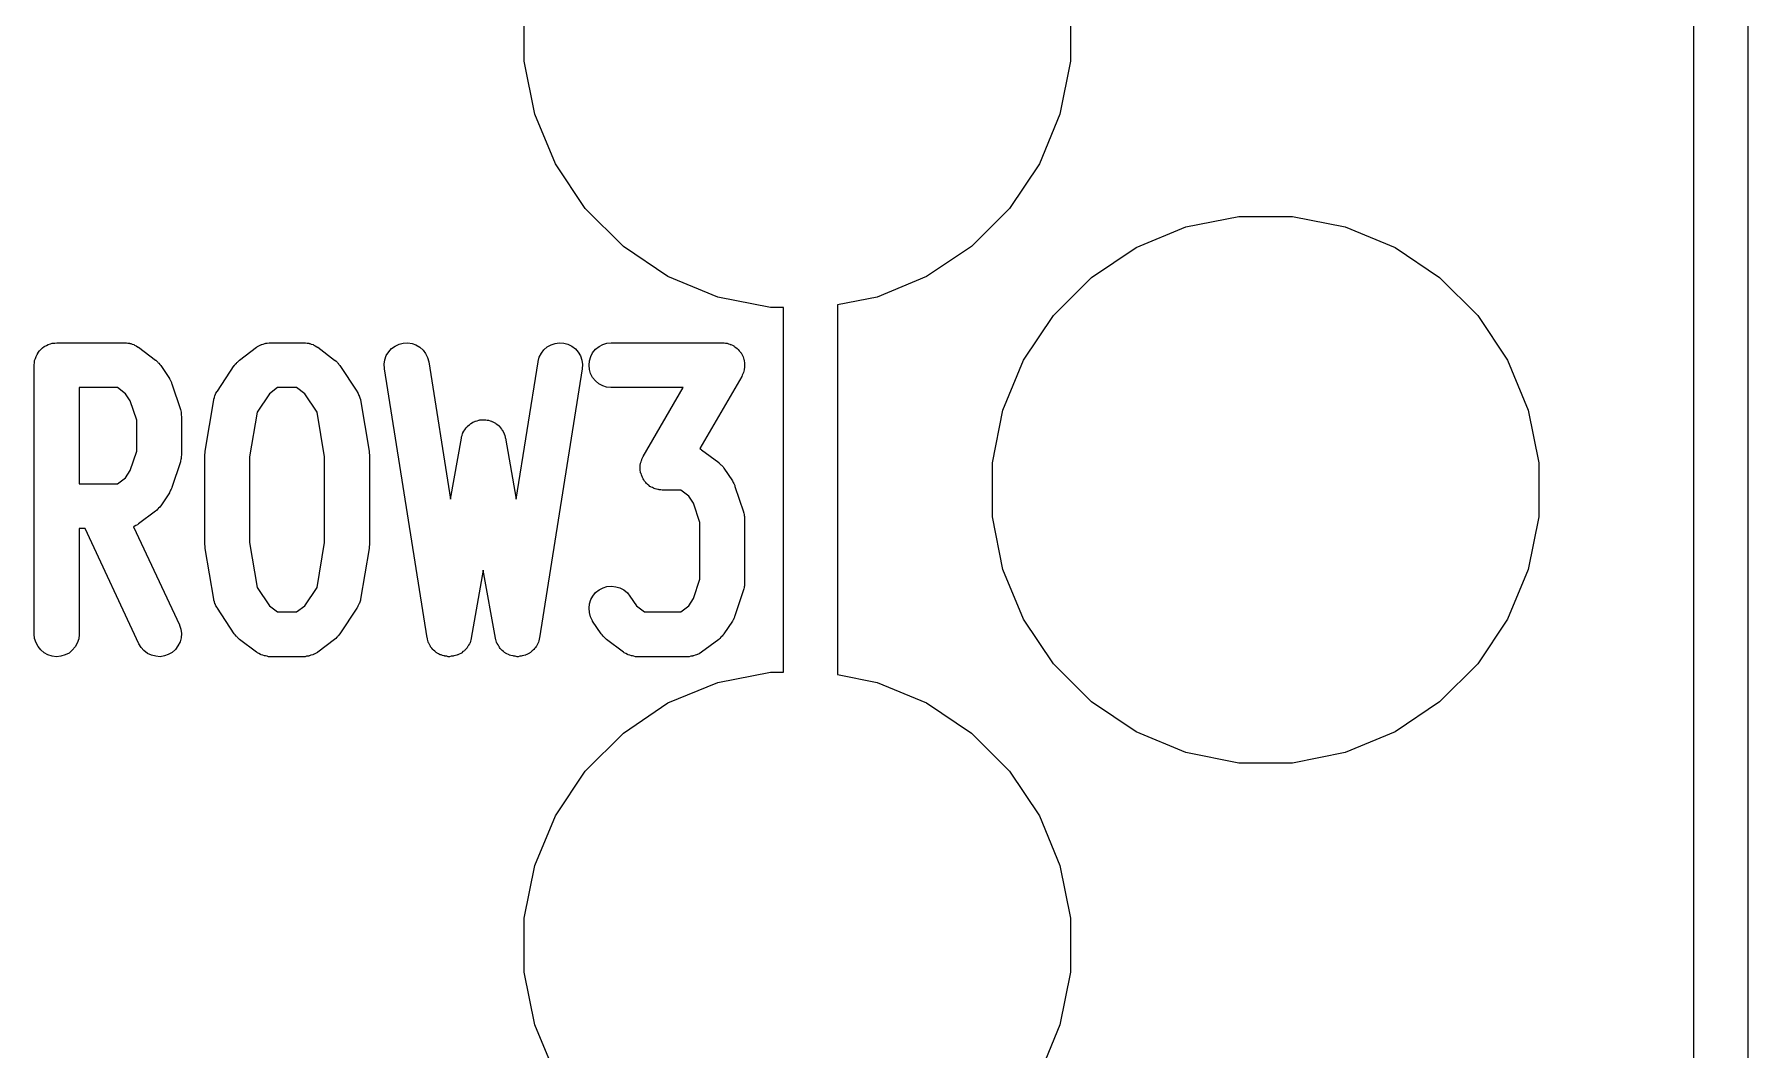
# Model space of a CAD drawing. Extents: x 85 to 230, y -161 to -76.
# Drawn here: x 222.106 to 226.887, y -101.622 to -98.79 of the extents above; entities that cross this region are included whole.
import ezdxf

# ---------------------------------------------------------------- set-up
doc = ezdxf.new("R2010")
doc.units = 0
doc.header["$MEASUREMENT"] = 0
doc.layers.add('BLACK', color=7, linetype='CONTINUOUS')

msp = doc.modelspace()

# ---------------------------------------------------------------- linework, layer by layer
at = {"layer": 'BLACK', "linetype": 'CONTINUOUS'}
for p, q in [((226.887, -75.9342), (226.887, -106.407)), ((226.737, -106.336), (226.737, -76.0055)), ((223.473, -98.8656), (223.473, -98.7155)), ((224.997, -98.7155), (224.997, -98.8656)), ((223.503, -99.0128), (223.473, -98.8656)), ((224.997, -98.8656), (224.968, -99.0128)), ((223.56, -99.1515), (223.503, -99.0128)), ((224.968, -99.0128), (224.911, -99.1515)), ((223.643, -99.2763), (223.56, -99.1515)), ((224.911, -99.1515), (224.827, -99.2763)), ((223.75, -99.3824), (223.643, -99.2763)), ((224.827, -99.2763), (224.721, -99.3824)), ((225.319, -99.3278), (225.467, -99.2985)), ((225.467, -99.2985), (225.617, -99.2985)), ((225.617, -99.2985), (225.764, -99.3278)), ((225.181, -99.3852), (225.319, -99.3278)), ((225.764, -99.3278), (225.903, -99.3852)), ((223.874, -99.4658), (223.75, -99.3824)), ((224.721, -99.3824), (224.596, -99.4658)), ((225.056, -99.4686), (225.181, -99.3852)), ((225.903, -99.3852), (226.027, -99.4686)), ((224.013, -99.5232), (223.874, -99.4658)), ((224.596, -99.4658), (224.458, -99.5232)), ((224.95, -99.5748), (225.056, -99.4686)), ((226.027, -99.4686), (226.134, -99.5748)), ((224.16, -99.5525), (224.013, -99.5232)), ((224.458, -99.5232), (224.347, -99.5453)), ((224.197, -99.5525), (224.16, -99.5525)), ((224.197, -100.569), (224.197, -99.5525)), ((224.347, -99.5453), (224.347, -100.576)), ((224.866, -99.6996), (224.95, -99.5748)), ((226.134, -99.5748), (226.217, -99.6996)), ((222.111, -99.6887), (222.114, -99.6835)), ((222.114, -99.6835), (222.117, -99.6783)), ((222.117, -99.678), (222.121, -99.6735)), ((222.117, -99.6782), (222.117, -99.678)), ((222.117, -99.6783), (222.117, -99.6782)), ((222.121, -99.6735), (222.125, -99.6689)), ((222.125, -99.6686), (222.129, -99.6649)), ((222.125, -99.6688), (222.125, -99.6686)), ((222.125, -99.6689), (222.125, -99.6688)), ((222.129, -99.6649), (222.134, -99.6612)), ((222.134, -99.661), (222.14, -99.6583)), ((222.134, -99.6611), (222.134, -99.661)), ((222.134, -99.6612), (222.134, -99.6611)), ((222.14, -99.6583), (222.145, -99.6555)), ((222.145, -99.6553), (222.151, -99.6537)), ((222.145, -99.6554), (222.145, -99.6553)), ((222.145, -99.6555), (222.145, -99.6554)), ((222.151, -99.6537), (222.156, -99.652)), ((222.156, -99.652), (222.157, -99.652)), ((222.157, -99.6519), (222.163, -99.6514)), ((222.157, -99.652), (222.157, -99.6519)), ((222.163, -99.6514), (222.169, -99.6508)), ((222.169, -99.6508), (222.359, -99.6508)), ((222.359, -99.6508), (222.36, -99.6508)), ((222.36, -99.6508), (222.361, -99.651)), ((222.361, -99.651), (222.363, -99.6509)), ((222.363, -99.6509), (222.367, -99.6516)), ((222.367, -99.6516), (222.372, -99.6522)), ((222.372, -99.6522), (222.373, -99.6526)), ((222.373, -99.6526), (222.375, -99.6528)), ((222.375, -99.6528), (222.379, -99.6544)), ((222.379, -99.6544), (222.384, -99.6558)), ((222.384, -99.6558), (222.385, -99.6565)), ((222.385, -99.6565), (222.386, -99.657)), ((222.386, -99.657), (222.39, -99.6594)), ((222.39, -99.6594), (222.394, -99.6617)), ((222.394, -99.6617), (222.395, -99.6626)), ((222.395, -99.6626), (222.397, -99.6633)), ((222.397, -99.6633), (222.444, -99.699)), ((222.679, -99.699), (222.726, -99.6633)), ((222.726, -99.6633), (222.727, -99.6628)), ((222.727, -99.6628), (222.728, -99.6621)), ((222.728, -99.6621), (222.729, -99.6612)), ((222.729, -99.6612), (222.733, -99.659)), ((222.733, -99.659), (222.738, -99.6566)), ((222.738, -99.6566), (222.739, -99.6561)), ((222.739, -99.6561), (222.74, -99.6555)), ((222.74, -99.6555), (222.745, -99.6541)), ((222.745, -99.6541), (222.749, -99.6526)), ((222.749, -99.6526), (222.75, -99.6524)), ((222.75, -99.6524), (222.752, -99.652)), ((222.752, -99.652), (222.756, -99.6515)), ((222.756, -99.6515), (222.761, -99.6509)), ((222.761, -99.6509), (222.763, -99.6509)), ((222.763, -99.6509), (222.764, -99.6508)), ((222.764, -99.6508), (222.859, -99.6508)), ((222.859, -99.6508), (222.86, -99.6508)), ((222.86, -99.6508), (222.861, -99.651)), ((222.861, -99.651), (222.863, -99.6509)), ((222.863, -99.6509), (222.867, -99.6516)), ((222.867, -99.6516), (222.872, -99.6522)), ((222.872, -99.6522), (222.873, -99.6526)), ((222.873, -99.6526), (222.875, -99.6528)), ((222.875, -99.6528), (222.879, -99.6544)), ((222.879, -99.6544), (222.884, -99.6558)), ((222.884, -99.6558), (222.885, -99.6565)), ((222.885, -99.6565), (222.886, -99.657)), ((222.886, -99.657), (222.89, -99.6594)), ((222.89, -99.6594), (222.894, -99.6617)), ((222.894, -99.6617), (222.895, -99.6626)), ((222.895, -99.6626), (222.897, -99.6633)), ((222.897, -99.6633), (222.944, -99.699)), ((223.088, -99.6865), (223.095, -99.676)), ((223.095, -99.676), (223.103, -99.667)), ((223.103, -99.667), (223.113, -99.6597)), ((223.113, -99.6597), (223.124, -99.6545)), ((223.124, -99.6545), (223.135, -99.6515)), ((223.135, -99.6515), (223.148, -99.6509)), ((223.148, -99.6509), (223.16, -99.6526)), ((223.16, -99.6526), (223.171, -99.6566)), ((223.171, -99.6566), (223.182, -99.6628)), ((223.182, -99.6628), (223.191, -99.671)), ((223.191, -99.671), (223.198, -99.6807)), ((223.198, -99.6807), (223.203, -99.6917)), ((223.515, -99.6909), (223.521, -99.68)), ((223.521, -99.68), (223.528, -99.6703)), ((223.528, -99.6703), (223.537, -99.6623)), ((223.537, -99.6623), (223.548, -99.6563)), ((223.548, -99.6563), (223.559, -99.6524)), ((223.559, -99.6524), (223.571, -99.6508)), ((223.571, -99.6508), (223.584, -99.6516)), ((223.584, -99.6516), (223.595, -99.6548)), ((223.595, -99.6548), (223.606, -99.6602)), ((223.606, -99.6602), (223.616, -99.6676)), ((223.616, -99.6676), (223.624, -99.6768)), ((223.624, -99.6768), (223.63, -99.6873)), ((223.659, -99.6891), (223.664, -99.6783)), ((223.664, -99.6783), (223.672, -99.6689)), ((223.672, -99.6689), (223.682, -99.6612)), ((223.682, -99.6612), (223.692, -99.6555)), ((223.692, -99.6555), (223.704, -99.652)), ((223.704, -99.652), (223.716, -99.6508)), ((223.716, -99.6508), (224.026, -99.6508)), ((224.026, -99.6508), (224.027, -99.6508)), ((224.027, -99.6508), (224.031, -99.6513)), ((224.031, -99.6513), (224.035, -99.6514)), ((224.035, -99.6514), (224.037, -99.6519)), ((224.037, -99.6519), (224.039, -99.6522)), ((224.039, -99.6522), (224.043, -99.6534)), ((224.043, -99.6534), (224.047, -99.6544)), ((224.047, -99.6544), (224.048, -99.6552)), ((224.048, -99.6552), (224.05, -99.6558)), ((224.05, -99.6558), (224.054, -99.6578)), ((224.054, -99.6578), (224.058, -99.6595)), ((224.058, -99.6595), (224.059, -99.6607)), ((224.059, -99.6607), (224.061, -99.6617)), ((224.061, -99.6617), (224.064, -99.6643)), ((224.064, -99.6643), (224.067, -99.6667)), ((224.067, -99.6667), (224.069, -99.6682)), ((224.069, -99.6682), (224.07, -99.6696)), ((224.07, -99.6696), (224.073, -99.6727)), ((224.073, -99.6727), (224.076, -99.6757)), ((224.076, -99.6757), (224.077, -99.6775)), ((224.077, -99.6775), (224.078, -99.6791)), ((224.078, -99.6791), (224.08, -99.6827)), ((224.08, -99.6827), (224.082, -99.6861)), ((222.106, -99.7124), (222.107, -99.7065)), ((222.106, -99.7128), (222.106, -99.7124)), ((222.106, -99.7129), (222.106, -99.7128)), ((222.106, -99.7133), (222.106, -99.7129)), ((222.106, -99.7129), (222.106, -99.7129)), ((222.106, -100.463), (222.106, -99.7133)), ((222.107, -99.7003), (222.109, -99.6947)), ((222.107, -99.7005), (222.107, -99.7003)), ((222.107, -99.7007), (222.107, -99.7005)), ((222.107, -99.7065), (222.107, -99.7007)), ((222.109, -99.6947), (222.111, -99.6891)), ((222.111, -99.6889), (222.111, -99.6887)), ((222.111, -99.6891), (222.111, -99.6889)), ((222.444, -99.699), (222.445, -99.6995)), ((222.445, -99.6995), (222.448, -99.7023)), ((222.448, -99.7023), (222.451, -99.7049)), ((222.451, -99.7049), (222.452, -99.7065)), ((222.452, -99.7065), (222.454, -99.7079)), ((222.454, -99.7079), (222.456, -99.7112)), ((222.456, -99.7112), (222.459, -99.7143)), ((222.459, -99.7143), (222.483, -99.7501)), ((222.617, -99.7858), (222.664, -99.7143)), ((222.664, -99.7143), (222.665, -99.7136)), ((222.665, -99.7136), (222.667, -99.7105)), ((222.667, -99.7105), (222.67, -99.7072)), ((222.67, -99.7072), (222.671, -99.7059)), ((222.671, -99.7059), (222.673, -99.7043)), ((222.673, -99.7043), (222.676, -99.7018)), ((222.676, -99.7018), (222.679, -99.699)), ((222.944, -99.699), (222.945, -99.6995)), ((222.945, -99.6995), (222.948, -99.7023)), ((222.948, -99.7023), (222.951, -99.7049)), ((222.951, -99.7049), (222.952, -99.7065)), ((222.952, -99.7065), (222.954, -99.7079)), ((222.954, -99.7079), (222.956, -99.7112)), ((222.956, -99.7112), (222.959, -99.7143)), ((222.959, -99.7143), (223.006, -99.7858)), ((223.082, -99.71), (223.084, -99.698)), ((223.083, -99.7222), (223.082, -99.71)), ((223.083, -99.7231), (223.083, -99.7222)), ((223.202, -100.473), (223.083, -99.7231)), ((223.084, -99.698), (223.088, -99.6865)), ((223.203, -99.6917), (223.207, -99.7035)), ((223.207, -99.7035), (223.267, -100.087)), ((223.451, -100.087), (223.512, -99.7035)), ((223.512, -99.7026), (223.515, -99.6909)), ((223.512, -99.7035), (223.512, -99.7026)), ((223.635, -99.7231), (223.516, -100.473)), ((223.63, -99.6873), (223.634, -99.6988)), ((223.634, -99.6988), (223.636, -99.7109)), ((223.636, -99.7109), (223.635, -99.7231)), ((223.654, -99.7129), (223.655, -99.7007)), ((223.655, -99.725), (223.654, -99.7129)), ((223.655, -99.7007), (223.659, -99.6891)), ((223.658, -99.7367), (223.655, -99.725)), ((224.082, -99.6861), (224.083, -99.6881)), ((224.083, -99.6881), (224.084, -99.6899)), ((224.084, -99.6899), (224.085, -99.6938)), ((224.085, -99.6938), (224.086, -99.6976)), ((224.086, -99.7297), (224.085, -99.7337)), ((224.086, -99.6976), (224.087, -99.6996)), ((224.087, -99.7259), (224.086, -99.7297)), ((224.087, -99.6996), (224.087, -99.7016)), ((224.087, -99.7016), (224.088, -99.7056)), ((224.088, -99.7218), (224.087, -99.7238)), ((224.087, -99.7238), (224.087, -99.7259)), ((224.088, -99.7056), (224.088, -99.7096)), ((224.088, -99.7096), (224.088, -99.7117)), ((224.088, -99.7117), (224.088, -99.7137)), ((224.088, -99.7137), (224.088, -99.7178)), ((224.088, -99.7178), (224.088, -99.7218)), ((224.809, -99.8382), (224.866, -99.6996)), ((226.217, -99.6996), (226.274, -99.8382)), ((222.231, -99.7758), (222.231, -100.044)), ((222.338, -99.7758), (222.231, -99.7758)), ((222.361, -99.7926), (222.338, -99.7758)), ((222.483, -99.7501), (222.483, -99.7508)), ((222.483, -99.7508), (222.484, -99.7524)), ((222.484, -99.7524), (222.485, -99.7538)), ((222.485, -99.7538), (222.487, -99.7578)), ((222.487, -99.7578), (222.489, -99.7616)), ((222.489, -99.7616), (222.489, -99.7633)), ((222.489, -99.7633), (222.49, -99.765)), ((222.49, -99.765), (222.514, -99.8364)), ((222.785, -99.7758), (222.762, -99.7926)), ((222.838, -99.7758), (222.785, -99.7758)), ((222.861, -99.7926), (222.838, -99.7758)), ((223.664, -99.7475), (223.658, -99.7367)), ((223.672, -99.757), (223.664, -99.7475)), ((223.681, -99.7649), (223.672, -99.757)), ((223.692, -99.7707), (223.681, -99.7649)), ((223.703, -99.7744), (223.692, -99.7707)), ((223.715, -99.7758), (223.703, -99.7744)), ((223.716, -99.7758), (223.715, -99.7758)), ((223.917, -99.7758), (223.716, -99.7758)), ((223.805, -99.9675), (223.917, -99.7758)), ((224.08, -99.7448), (223.963, -99.9457)), ((224.081, -99.7411), (224.08, -99.7448)), ((224.083, -99.7375), (224.081, -99.7411)), ((224.084, -99.7356), (224.083, -99.7375)), ((224.085, -99.7337), (224.084, -99.7356)), ((222.374, -99.8124), (222.361, -99.7926)), ((222.392, -99.8663), (222.374, -99.8124)), ((222.583, -99.953), (222.607, -99.8102)), ((222.607, -99.8082), (222.609, -99.8029)), ((222.607, -99.8088), (222.607, -99.8082)), ((222.607, -99.8093), (222.607, -99.8088)), ((222.607, -99.8102), (222.607, -99.8093)), ((222.609, -99.8029), (222.61, -99.7976)), ((222.61, -99.7976), (222.611, -99.7971)), ((222.611, -99.7965), (222.613, -99.7916)), ((222.611, -99.7971), (222.611, -99.7965)), ((222.613, -99.7916), (222.616, -99.7867)), ((222.616, -99.7863), (222.617, -99.7858)), ((222.616, -99.7867), (222.616, -99.7863)), ((222.762, -99.7926), (222.728, -99.8439)), ((222.895, -99.8439), (222.861, -99.7926)), ((223.006, -99.7858), (223.007, -99.7865)), ((223.007, -99.7865), (223.007, -99.787)), ((223.007, -99.787), (223.007, -99.7874)), ((223.007, -99.7874), (223.01, -99.7924)), ((223.01, -99.7924), (223.012, -99.7973)), ((223.012, -99.7973), (223.013, -99.7979)), ((223.013, -99.7979), (223.013, -99.7984)), ((223.013, -99.7984), (223.014, -99.8038)), ((223.014, -99.8038), (223.016, -99.8091)), ((223.016, -99.8091), (223.016, -99.8096)), ((223.016, -99.8096), (223.016, -99.8102)), ((223.016, -99.8102), (223.04, -99.953)), ((222.392, -99.9532), (222.392, -99.8663)), ((222.514, -99.8364), (222.514, -99.8372)), ((222.514, -99.8372), (222.515, -99.8406)), ((222.515, -99.8406), (222.516, -99.844)), ((222.516, -99.844), (222.516, -99.8466)), ((222.516, -99.8466), (222.516, -99.8491)), ((222.516, -99.8491), (222.516, -99.8527)), ((222.516, -99.8527), (222.517, -99.8562)), ((222.517, -99.8562), (222.517, -99.9633)), ((222.728, -99.8439), (222.707, -99.9685)), ((222.916, -99.9685), (222.895, -99.8439)), ((223.325, -99.8754), (223.326, -99.8746)), ((223.326, -99.8746), (223.33, -99.8725)), ((223.33, -99.8725), (223.335, -99.8701)), ((223.335, -99.8701), (223.336, -99.8697)), ((223.336, -99.8697), (223.337, -99.8692)), ((223.337, -99.8692), (223.342, -99.8679)), ((223.342, -99.8679), (223.346, -99.8664)), ((223.346, -99.8664), (223.347, -99.8663)), ((223.347, -99.8663), (223.349, -99.866)), ((223.349, -99.866), (223.353, -99.8656)), ((223.353, -99.8656), (223.358, -99.8651)), ((223.358, -99.8651), (223.36, -99.8652)), ((223.36, -99.8652), (223.361, -99.8651)), ((223.361, -99.8651), (223.366, -99.8657)), ((223.366, -99.8657), (223.37, -99.8661)), ((223.37, -99.8661), (223.372, -99.8665)), ((223.372, -99.8665), (223.373, -99.8666)), ((223.373, -99.8666), (223.378, -99.8682)), ((223.378, -99.8682), (223.382, -99.8695)), ((223.382, -99.8695), (223.383, -99.8701)), ((223.383, -99.8701), (223.384, -99.8704)), ((223.384, -99.8704), (223.389, -99.8729)), ((223.389, -99.8729), (223.393, -99.8751)), ((224.78, -99.9855), (224.809, -99.8382)), ((226.274, -99.8382), (226.304, -99.9855)), ((223.267, -100.087), (223.298, -99.9166)), ((223.298, -99.9134), (223.3, -99.9088)), ((223.298, -99.9146), (223.298, -99.9134)), ((223.298, -99.9158), (223.298, -99.9146)), ((223.298, -99.9166), (223.298, -99.9158)), ((223.3, -99.9088), (223.301, -99.9041)), ((223.301, -99.9041), (223.302, -99.903)), ((223.302, -99.9018), (223.305, -99.8976)), ((223.302, -99.903), (223.302, -99.9018)), ((223.305, -99.8976), (223.307, -99.8933)), ((223.307, -99.8933), (223.308, -99.8923)), ((223.308, -99.8913), (223.311, -99.8876)), ((223.308, -99.8923), (223.308, -99.8913)), ((223.311, -99.8876), (223.315, -99.8838)), ((223.315, -99.883), (223.316, -99.8821)), ((223.315, -99.8838), (223.315, -99.883)), ((223.316, -99.8821), (223.32, -99.8791)), ((223.32, -99.8791), (223.324, -99.876)), ((223.324, -99.876), (223.325, -99.8754)), ((223.393, -99.8751), (223.394, -99.8759)), ((223.394, -99.8759), (223.395, -99.8765)), ((223.395, -99.8765), (223.399, -99.8796)), ((223.399, -99.8796), (223.403, -99.8827)), ((223.403, -99.8827), (223.403, -99.8836)), ((223.403, -99.8836), (223.404, -99.8844)), ((223.404, -99.8844), (223.407, -99.8882)), ((223.407, -99.8882), (223.41, -99.892)), ((223.41, -99.892), (223.411, -99.8931)), ((223.411, -99.8931), (223.412, -99.894)), ((223.412, -99.894), (223.414, -99.8984)), ((223.414, -99.8984), (223.416, -99.9026)), ((223.416, -99.9026), (223.417, -99.9038)), ((223.417, -99.9038), (223.417, -99.9049)), ((223.417, -99.9049), (223.419, -99.9096)), ((223.419, -99.9096), (223.42, -99.9142)), ((223.42, -99.9142), (223.42, -99.9155)), ((223.42, -99.9155), (223.421, -99.9166)), ((223.421, -99.9166), (223.451, -100.087)), ((222.374, -100.007), (222.392, -99.9532)), ((222.517, -99.9642), (222.516, -99.9677)), ((222.516, -99.9677), (222.516, -99.9712)), ((222.517, -99.9633), (222.517, -99.9642)), ((222.582, -99.9624), (222.583, -99.9577)), ((222.582, -99.9633), (222.582, -99.9624)), ((222.582, -100.213), (222.582, -99.9633)), ((222.583, -99.9577), (222.583, -99.953)), ((222.707, -99.9685), (222.707, -100.208)), ((222.916, -100.208), (222.916, -99.9685)), ((223.04, -99.953), (223.04, -99.9539)), ((223.04, -99.9539), (223.04, -99.9586)), ((223.04, -99.9586), (223.041, -99.9633)), ((223.041, -99.9633), (223.041, -100.213)), ((223.803, -99.9712), (223.805, -99.9675)), ((223.963, -99.9457), (223.966, -99.9474)), ((223.966, -99.9474), (223.967, -99.9483)), ((223.967, -99.9483), (223.968, -99.949)), ((223.968, -99.949), (224.016, -99.9847)), ((222.361, -100.027), (222.374, -100.007)), ((222.514, -99.9831), (222.49, -100.054)), ((222.515, -99.9763), (222.514, -99.9796)), ((222.514, -99.9796), (222.514, -99.9831)), ((222.516, -99.9737), (222.515, -99.9763)), ((222.516, -99.9712), (222.516, -99.9737)), ((223.797, -99.9905), (223.798, -99.9885)), ((223.797, -99.9945), (223.797, -99.9905)), ((223.797, -99.9986), (223.797, -99.9945)), ((223.797, -100.001), (223.797, -99.9986)), ((223.797, -100.003), (223.797, -100.001)), ((223.797, -100.007), (223.797, -100.003)), ((223.798, -100.011), (223.797, -100.007)), ((223.798, -99.9864), (223.799, -99.9826)), ((223.798, -99.9885), (223.798, -99.9864)), ((223.798, -100.013), (223.798, -100.011)), ((223.799, -100.015), (223.798, -100.013)), ((223.799, -99.9826), (223.8, -99.9786)), ((223.8, -100.019), (223.799, -100.015)), ((223.8, -99.9786), (223.801, -99.9767)), ((223.801, -99.9748), (223.803, -99.9712)), ((223.801, -99.9767), (223.801, -99.9748)), ((224.016, -99.9847), (224.016, -99.9853)), ((224.016, -99.9853), (224.019, -99.988)), ((224.019, -99.988), (224.022, -99.9906)), ((224.022, -99.9906), (224.024, -99.9922)), ((224.024, -99.9922), (224.025, -99.9936)), ((224.025, -99.9936), (224.028, -99.9969)), ((224.028, -99.9969), (224.03, -100)), ((224.03, -100), (224.054, -100.036)), ((224.78, -100.136), (224.78, -99.9855)), ((226.304, -99.9855), (226.304, -100.136)), ((222.231, -100.044), (222.338, -100.044)), ((222.338, -100.044), (222.361, -100.027)), ((222.484, -100.066), (222.483, -100.068)), ((222.486, -100.062), (222.484, -100.066)), ((222.488, -100.059), (222.486, -100.062)), ((222.489, -100.057), (222.488, -100.059)), ((222.49, -100.055), (222.489, -100.057)), ((222.49, -100.054), (222.49, -100.055)), ((223.801, -100.022), (223.8, -100.019)), ((223.802, -100.024), (223.801, -100.022)), ((223.803, -100.026), (223.802, -100.024)), ((223.805, -100.03), (223.803, -100.026)), ((223.807, -100.033), (223.805, -100.03)), ((223.808, -100.035), (223.807, -100.033)), ((223.809, -100.037), (223.808, -100.035)), ((223.812, -100.04), (223.809, -100.037)), ((223.814, -100.043), (223.812, -100.04)), ((223.816, -100.044), (223.814, -100.043)), ((223.817, -100.046), (223.816, -100.044)), ((223.821, -100.048), (223.817, -100.046)), ((223.824, -100.051), (223.821, -100.048)), ((223.826, -100.052), (223.824, -100.051)), ((223.827, -100.053), (223.826, -100.052)), ((223.831, -100.054), (223.827, -100.053)), ((223.834, -100.056), (223.831, -100.054)), ((223.836, -100.057), (223.834, -100.056)), ((223.838, -100.058), (223.836, -100.057)), ((223.842, -100.059), (223.838, -100.058)), ((223.846, -100.06), (223.842, -100.059)), ((223.848, -100.06), (223.846, -100.06)), ((223.85, -100.061), (223.848, -100.06)), ((223.854, -100.061), (223.85, -100.061)), ((223.858, -100.062), (223.854, -100.061)), ((223.859, -100.062), (223.858, -100.062)), ((223.91, -100.062), (223.859, -100.062)), ((223.932, -100.078), (223.91, -100.062)), ((224.054, -100.036), (224.054, -100.036)), ((224.054, -100.036), (224.055, -100.038)), ((224.055, -100.038), (224.056, -100.04)), ((224.056, -100.04), (224.058, -100.043)), ((224.058, -100.043), (224.06, -100.047)), ((224.06, -100.047), (224.061, -100.049)), ((224.061, -100.049), (224.061, -100.051)), ((224.061, -100.051), (224.085, -100.122)), ((222.452, -100.114), (222.45, -100.115)), ((222.453, -100.112), (222.452, -100.114)), ((222.456, -100.109), (222.453, -100.112)), ((222.458, -100.106), (222.456, -100.109)), ((222.459, -100.105), (222.458, -100.106)), ((222.483, -100.069), (222.459, -100.105)), ((222.483, -100.068), (222.483, -100.069)), ((223.945, -100.098), (223.932, -100.078)), ((223.963, -100.152), (223.945, -100.098)), ((222.389, -100.16), (222.385, -100.163)), ((222.394, -100.158), (222.389, -100.16)), ((222.395, -100.157), (222.394, -100.158)), ((222.396, -100.157), (222.395, -100.157)), ((222.397, -100.156), (222.396, -100.157)), ((222.444, -100.12), (222.397, -100.156)), ((222.447, -100.118), (222.444, -100.12)), ((222.45, -100.115), (222.447, -100.118)), ((223.963, -100.31), (223.963, -100.152)), ((224.085, -100.122), (224.085, -100.123)), ((224.085, -100.123), (224.086, -100.126)), ((224.086, -100.126), (224.087, -100.13)), ((224.087, -100.13), (224.087, -100.132)), ((224.087, -100.132), (224.088, -100.135)), ((224.088, -100.135), (224.088, -100.138)), ((224.088, -100.138), (224.088, -100.142)), ((224.088, -100.142), (224.088, -100.32)), ((224.809, -100.283), (224.78, -100.136)), ((226.304, -100.136), (226.274, -100.283)), ((222.248, -100.169), (222.231, -100.169)), ((222.231, -100.169), (222.231, -100.463)), ((222.398, -100.49), (222.248, -100.169)), ((222.384, -100.163), (222.383, -100.164)), ((222.383, -100.164), (222.511, -100.437)), ((222.385, -100.163), (222.384, -100.163)), ((222.707, -100.208), (222.728, -100.333)), ((222.895, -100.333), (222.916, -100.208)), ((222.583, -100.218), (222.582, -100.213)), ((222.583, -100.223), (222.583, -100.218)), ((222.583, -100.224), (222.583, -100.223)), ((222.607, -100.366), (222.583, -100.224)), ((223.04, -100.224), (223.016, -100.366)), ((223.041, -100.214), (223.04, -100.219)), ((223.04, -100.219), (223.04, -100.224)), ((223.041, -100.213), (223.041, -100.214)), ((223.359, -100.285), (223.325, -100.474)), ((223.393, -100.474), (223.359, -100.285)), ((224.866, -100.421), (224.809, -100.283)), ((226.274, -100.283), (226.217, -100.421)), ((222.728, -100.333), (222.762, -100.384)), ((222.861, -100.384), (222.895, -100.333)), ((223.665, -100.357), (223.672, -100.347)), ((223.672, -100.347), (223.682, -100.34)), ((223.682, -100.34), (223.693, -100.334)), ((223.693, -100.334), (223.704, -100.33)), ((223.704, -100.33), (223.717, -100.329)), ((223.717, -100.329), (223.729, -100.331)), ((223.729, -100.331), (223.74, -100.334)), ((223.74, -100.334), (223.751, -100.34)), ((223.751, -100.34), (223.761, -100.348)), ((223.761, -100.348), (223.768, -100.357)), ((223.945, -100.364), (223.963, -100.31)), ((224.085, -100.34), (224.061, -100.412)), ((224.086, -100.337), (224.085, -100.34)), ((224.087, -100.333), (224.086, -100.337)), ((224.088, -100.328), (224.087, -100.331)), ((224.087, -100.331), (224.087, -100.333)), ((224.088, -100.32), (224.088, -100.321)), ((224.088, -100.321), (224.088, -100.325)), ((224.088, -100.325), (224.088, -100.328)), ((222.607, -100.367), (222.607, -100.366)), ((222.607, -100.368), (222.607, -100.367)), ((222.609, -100.373), (222.607, -100.368)), ((222.61, -100.378), (222.609, -100.373)), ((222.61, -100.379), (222.61, -100.378)), ((222.611, -100.379), (222.61, -100.379)), ((222.613, -100.384), (222.611, -100.379)), ((222.616, -100.389), (222.613, -100.384)), ((222.616, -100.39), (222.616, -100.389)), ((222.617, -100.391), (222.616, -100.39)), ((222.616, -100.39), (222.616, -100.39)), ((222.664, -100.462), (222.617, -100.391)), ((222.762, -100.384), (222.785, -100.401)), ((222.785, -100.401), (222.838, -100.401)), ((222.838, -100.401), (222.861, -100.384)), ((223.006, -100.391), (222.959, -100.462)), ((223.007, -100.39), (223.006, -100.391)), ((223.009, -100.385), (223.007, -100.39)), ((223.007, -100.39), (223.007, -100.39)), ((223.012, -100.38), (223.009, -100.385)), ((223.013, -100.379), (223.012, -100.38)), ((223.012, -100.38), (223.012, -100.38)), ((223.014, -100.374), (223.013, -100.379)), ((223.016, -100.368), (223.014, -100.374)), ((223.016, -100.366), (223.016, -100.367)), ((223.016, -100.367), (223.016, -100.368)), ((223.016, -100.368), (223.016, -100.368)), ((223.654, -100.391), (223.655, -100.379)), ((223.655, -100.403), (223.654, -100.391)), ((223.655, -100.379), (223.659, -100.367)), ((223.659, -100.367), (223.665, -100.357)), ((223.768, -100.357), (223.786, -100.384)), ((223.786, -100.384), (223.809, -100.401)), ((223.809, -100.401), (223.91, -100.401)), ((223.91, -100.401), (223.932, -100.384)), ((223.932, -100.384), (223.945, -100.364)), ((222.511, -100.437), (222.511, -100.438)), ((222.511, -100.438), (222.515, -100.449)), ((223.658, -100.415), (223.655, -100.403)), ((223.664, -100.426), (223.658, -100.415)), ((223.664, -100.427), (223.664, -100.426)), ((223.688, -100.462), (223.664, -100.427)), ((224.054, -100.427), (224.03, -100.462)), ((224.055, -100.425), (224.054, -100.427)), ((224.056, -100.424), (224.055, -100.425)), ((224.058, -100.42), (224.056, -100.424)), ((224.06, -100.416), (224.058, -100.42)), ((224.061, -100.412), (224.06, -100.414)), ((224.06, -100.414), (224.06, -100.416)), ((224.061, -100.412), (224.061, -100.412)), ((224.95, -100.546), (224.866, -100.421)), ((226.217, -100.421), (226.134, -100.546)), ((222.107, -100.475), (222.106, -100.463)), ((222.111, -100.487), (222.107, -100.475)), ((222.117, -100.498), (222.111, -100.487)), ((222.226, -100.488), (222.22, -100.499)), ((222.23, -100.476), (222.226, -100.488)), ((222.231, -100.464), (222.23, -100.476)), ((222.231, -100.463), (222.231, -100.464)), ((222.404, -100.5), (222.398, -100.49)), ((222.507, -100.496), (222.5, -100.506)), ((222.513, -100.485), (222.507, -100.496)), ((222.516, -100.473), (222.513, -100.485)), ((222.515, -100.449), (222.517, -100.461)), ((222.517, -100.461), (222.516, -100.473)), ((222.667, -100.465), (222.664, -100.462)), ((222.669, -100.469), (222.667, -100.465)), ((222.671, -100.47), (222.669, -100.469)), ((222.672, -100.472), (222.671, -100.47)), ((222.675, -100.474), (222.672, -100.472)), ((222.678, -100.477), (222.675, -100.474)), ((222.679, -100.478), (222.678, -100.477)), ((222.726, -100.513), (222.679, -100.478)), ((222.944, -100.478), (222.897, -100.513)), ((222.947, -100.475), (222.944, -100.478)), ((222.95, -100.472), (222.947, -100.475)), ((222.952, -100.471), (222.95, -100.472)), ((222.953, -100.469), (222.952, -100.471)), ((222.956, -100.466), (222.953, -100.469)), ((222.958, -100.463), (222.956, -100.466)), ((222.959, -100.462), (222.958, -100.463)), ((223.203, -100.475), (223.202, -100.473)), ((223.203, -100.477), (223.203, -100.475)), ((223.204, -100.481), (223.203, -100.477)), ((223.205, -100.485), (223.204, -100.481)), ((223.206, -100.487), (223.205, -100.485)), ((223.207, -100.488), (223.206, -100.487)), ((223.209, -100.492), (223.207, -100.488)), ((223.211, -100.496), (223.209, -100.492)), ((223.212, -100.497), (223.211, -100.496)), ((223.318, -100.494), (223.316, -100.498)), ((223.32, -100.49), (223.318, -100.494)), ((223.321, -100.488), (223.32, -100.49)), ((223.322, -100.487), (223.321, -100.488)), ((223.323, -100.483), (223.322, -100.487)), ((223.324, -100.479), (223.323, -100.483)), ((223.325, -100.477), (223.324, -100.479)), ((223.325, -100.474), (223.325, -100.475)), ((223.325, -100.475), (223.325, -100.477)), ((223.393, -100.476), (223.393, -100.474)), ((223.394, -100.478), (223.393, -100.476)), ((223.395, -100.482), (223.394, -100.478)), ((223.396, -100.486), (223.395, -100.482)), ((223.397, -100.488), (223.396, -100.486)), ((223.398, -100.489), (223.397, -100.488)), ((223.4, -100.493), (223.398, -100.489)), ((223.402, -100.497), (223.4, -100.493)), ((223.509, -100.493), (223.507, -100.497)), ((223.511, -100.489), (223.509, -100.493)), ((223.512, -100.487), (223.511, -100.489)), ((223.513, -100.486), (223.512, -100.487)), ((223.514, -100.482), (223.513, -100.486)), ((223.515, -100.477), (223.514, -100.482)), ((223.516, -100.474), (223.515, -100.476)), ((223.515, -100.476), (223.515, -100.477)), ((223.516, -100.473), (223.516, -100.474)), ((223.691, -100.465), (223.688, -100.462)), ((223.693, -100.469), (223.691, -100.465)), ((223.694, -100.47), (223.693, -100.469)), ((223.696, -100.472), (223.694, -100.47)), ((223.699, -100.474), (223.696, -100.472)), ((223.702, -100.477), (223.699, -100.474)), ((223.703, -100.478), (223.702, -100.477)), ((223.75, -100.513), (223.703, -100.478)), ((224.016, -100.478), (223.968, -100.513)), ((224.019, -100.475), (224.016, -100.478)), ((224.022, -100.472), (224.019, -100.475)), ((224.023, -100.471), (224.022, -100.472)), ((224.025, -100.469), (224.023, -100.471)), ((224.027, -100.466), (224.025, -100.469)), ((224.03, -100.463), (224.027, -100.466)), ((224.03, -100.462), (224.03, -100.463)), ((222.124, -100.507), (222.117, -100.498)), ((222.134, -100.515), (222.124, -100.507)), ((222.144, -100.521), (222.134, -100.515)), ((222.156, -100.525), (222.144, -100.521)), ((222.168, -100.526), (222.156, -100.525)), ((222.18, -100.525), (222.168, -100.526)), ((222.192, -100.521), (222.18, -100.525)), ((222.203, -100.516), (222.192, -100.521)), ((222.212, -100.508), (222.203, -100.516)), ((222.22, -100.499), (222.212, -100.508)), ((222.412, -100.509), (222.404, -100.5)), ((222.422, -100.517), (222.412, -100.509)), ((222.433, -100.522), (222.422, -100.517)), ((222.445, -100.525), (222.433, -100.522)), ((222.457, -100.526), (222.445, -100.525)), ((222.469, -100.524), (222.457, -100.526)), ((222.48, -100.52), (222.469, -100.524)), ((222.491, -100.514), (222.48, -100.52)), ((222.5, -100.506), (222.491, -100.514)), ((222.728, -100.514), (222.726, -100.513)), ((222.729, -100.515), (222.728, -100.514)), ((222.733, -100.517), (222.729, -100.515)), ((222.737, -100.52), (222.733, -100.517)), ((222.738, -100.52), (222.737, -100.52)), ((222.739, -100.521), (222.738, -100.52)), ((222.744, -100.522), (222.739, -100.521)), ((222.748, -100.524), (222.744, -100.522)), ((222.75, -100.524), (222.748, -100.524)), ((222.751, -100.524), (222.75, -100.524)), ((222.756, -100.525), (222.751, -100.524)), ((222.76, -100.526), (222.756, -100.525)), ((222.762, -100.526), (222.76, -100.526)), ((222.763, -100.526), (222.762, -100.526)), ((222.764, -100.526), (222.763, -100.526)), ((222.859, -100.526), (222.764, -100.526)), ((222.86, -100.526), (222.859, -100.526)), ((222.862, -100.526), (222.86, -100.526)), ((222.866, -100.525), (222.862, -100.526)), ((222.871, -100.525), (222.866, -100.525)), ((222.873, -100.524), (222.871, -100.525)), ((222.874, -100.524), (222.873, -100.524)), ((222.878, -100.522), (222.874, -100.524)), ((222.883, -100.521), (222.878, -100.522)), ((222.884, -100.52), (222.883, -100.521)), ((222.885, -100.52), (222.884, -100.52)), ((222.889, -100.518), (222.885, -100.52)), ((222.894, -100.515), (222.889, -100.518)), ((222.895, -100.514), (222.894, -100.515)), ((222.896, -100.514), (222.895, -100.514)), ((222.897, -100.513), (222.896, -100.514)), ((223.212, -100.499), (223.212, -100.497)), ((223.215, -100.502), (223.212, -100.499)), ((223.218, -100.506), (223.215, -100.502)), ((223.219, -100.507), (223.218, -100.506)), ((223.22, -100.508), (223.219, -100.507)), ((223.224, -100.511), (223.22, -100.508)), ((223.227, -100.514), (223.224, -100.511)), ((223.229, -100.515), (223.227, -100.514)), ((223.23, -100.516), (223.229, -100.515)), ((223.234, -100.518), (223.23, -100.516)), ((223.237, -100.52), (223.234, -100.518)), ((223.239, -100.521), (223.237, -100.52)), ((223.241, -100.521), (223.239, -100.521)), ((223.245, -100.523), (223.241, -100.521)), ((223.249, -100.524), (223.245, -100.523)), ((223.251, -100.524), (223.249, -100.524)), ((223.252, -100.525), (223.251, -100.524)), ((223.257, -100.525), (223.252, -100.525)), ((223.261, -100.526), (223.257, -100.525)), ((223.263, -100.526), (223.261, -100.526)), ((223.265, -100.526), (223.263, -100.526)), ((223.269, -100.525), (223.265, -100.526)), ((223.273, -100.525), (223.269, -100.525)), ((223.275, -100.525), (223.273, -100.525)), ((223.277, -100.524), (223.275, -100.525)), ((223.281, -100.523), (223.277, -100.524)), ((223.285, -100.522), (223.281, -100.523)), ((223.287, -100.521), (223.285, -100.522)), ((223.288, -100.521), (223.287, -100.521)), ((223.292, -100.519), (223.288, -100.521)), ((223.296, -100.517), (223.292, -100.519)), ((223.298, -100.516), (223.296, -100.517)), ((223.299, -100.515), (223.298, -100.516)), ((223.302, -100.512), (223.299, -100.515)), ((223.306, -100.51), (223.302, -100.512)), ((223.307, -100.508), (223.306, -100.51)), ((223.308, -100.507), (223.307, -100.508)), ((223.311, -100.504), (223.308, -100.507)), ((223.314, -100.501), (223.311, -100.504)), ((223.315, -100.499), (223.314, -100.501)), ((223.316, -100.498), (223.315, -100.499)), ((223.403, -100.498), (223.402, -100.497)), ((223.404, -100.5), (223.403, -100.498)), ((223.406, -100.503), (223.404, -100.5)), ((223.409, -100.506), (223.406, -100.503)), ((223.411, -100.508), (223.409, -100.506)), ((223.412, -100.509), (223.411, -100.508)), ((223.415, -100.512), (223.412, -100.509)), ((223.418, -100.514), (223.415, -100.512)), ((223.42, -100.515), (223.418, -100.514)), ((223.421, -100.516), (223.42, -100.515)), ((223.425, -100.518), (223.421, -100.516)), ((223.429, -100.52), (223.425, -100.518)), ((223.431, -100.521), (223.429, -100.52)), ((223.432, -100.522), (223.431, -100.521)), ((223.436, -100.523), (223.432, -100.522)), ((223.441, -100.524), (223.436, -100.523)), ((223.442, -100.524), (223.441, -100.524)), ((223.444, -100.525), (223.442, -100.524)), ((223.448, -100.525), (223.444, -100.525)), ((223.453, -100.526), (223.448, -100.525)), ((223.454, -100.526), (223.453, -100.526)), ((223.456, -100.526), (223.454, -100.526)), ((223.461, -100.525), (223.456, -100.526)), ((223.465, -100.525), (223.461, -100.525)), ((223.467, -100.524), (223.465, -100.525)), ((223.468, -100.524), (223.467, -100.524)), ((223.472, -100.523), (223.468, -100.524)), ((223.477, -100.522), (223.472, -100.523)), ((223.478, -100.521), (223.477, -100.522)), ((223.48, -100.52), (223.478, -100.521)), ((223.484, -100.518), (223.48, -100.52)), ((223.488, -100.516), (223.484, -100.518)), ((223.489, -100.515), (223.488, -100.516)), ((223.491, -100.514), (223.489, -100.515)), ((223.494, -100.511), (223.491, -100.514)), ((223.497, -100.509), (223.494, -100.511)), ((223.498, -100.507), (223.497, -100.509)), ((223.5, -100.506), (223.498, -100.507)), ((223.502, -100.503), (223.5, -100.506)), ((223.505, -100.5), (223.502, -100.503)), ((223.506, -100.498), (223.505, -100.5)), ((223.507, -100.497), (223.506, -100.498)), ((223.751, -100.514), (223.75, -100.513)), ((223.752, -100.515), (223.751, -100.514)), ((223.757, -100.517), (223.752, -100.515)), ((223.761, -100.52), (223.757, -100.517)), ((223.762, -100.52), (223.761, -100.52)), ((223.763, -100.521), (223.762, -100.52)), ((223.768, -100.522), (223.763, -100.521)), ((223.772, -100.524), (223.768, -100.522)), ((223.773, -100.524), (223.772, -100.524)), ((223.775, -100.524), (223.773, -100.524)), ((223.779, -100.525), (223.775, -100.524)), ((223.784, -100.526), (223.779, -100.525)), ((223.785, -100.526), (223.784, -100.526)), ((223.787, -100.526), (223.785, -100.526)), ((223.788, -100.526), (223.787, -100.526)), ((223.931, -100.526), (223.788, -100.526)), ((223.932, -100.526), (223.931, -100.526)), ((223.933, -100.526), (223.932, -100.526)), ((223.938, -100.525), (223.933, -100.526)), ((223.943, -100.525), (223.938, -100.525)), ((223.944, -100.524), (223.943, -100.525)), ((223.945, -100.524), (223.944, -100.524)), ((223.95, -100.522), (223.945, -100.524)), ((223.954, -100.521), (223.95, -100.522)), ((223.956, -100.52), (223.954, -100.521)), ((223.957, -100.52), (223.956, -100.52)), ((223.961, -100.518), (223.957, -100.52)), ((223.965, -100.515), (223.961, -100.518)), ((223.966, -100.514), (223.965, -100.515)), ((223.967, -100.514), (223.966, -100.514)), ((223.968, -100.513), (223.967, -100.514)), ((224.013, -100.598), (224.16, -100.569)), ((224.16, -100.569), (224.197, -100.569)), ((224.347, -100.576), (224.458, -100.598)), ((225.056, -100.652), (224.95, -100.546)), ((226.134, -100.546), (226.027, -100.652)), ((223.874, -100.655), (224.013, -100.598)), ((224.458, -100.598), (224.596, -100.655)), ((223.75, -100.739), (223.874, -100.655)), ((224.596, -100.655), (224.721, -100.739)), ((225.181, -100.736), (225.056, -100.652)), ((226.027, -100.652), (225.903, -100.736)), ((223.643, -100.845), (223.75, -100.739)), ((224.721, -100.739), (224.827, -100.845)), ((225.319, -100.793), (225.181, -100.736)), ((225.903, -100.736), (225.764, -100.793)), ((225.467, -100.823), (225.319, -100.793)), ((225.617, -100.823), (225.467, -100.823)), ((225.764, -100.793), (225.617, -100.823)), ((223.56, -100.97), (223.643, -100.845)), ((224.827, -100.845), (224.911, -100.97)), ((223.503, -101.108), (223.56, -100.97)), ((224.911, -100.97), (224.968, -101.108)), ((223.473, -101.255), (223.503, -101.108)), ((224.968, -101.108), (224.997, -101.255)), ((223.473, -101.406), (223.473, -101.255)), ((224.997, -101.255), (224.997, -101.406)), ((223.503, -101.553), (223.473, -101.406)), ((224.997, -101.406), (224.968, -101.553)), ((223.56, -101.691), (223.503, -101.553)), ((224.968, -101.553), (224.911, -101.691))]:
    msp.add_line(p, q, dxfattribs=at)

doc.saveas('drawing.dxf')
